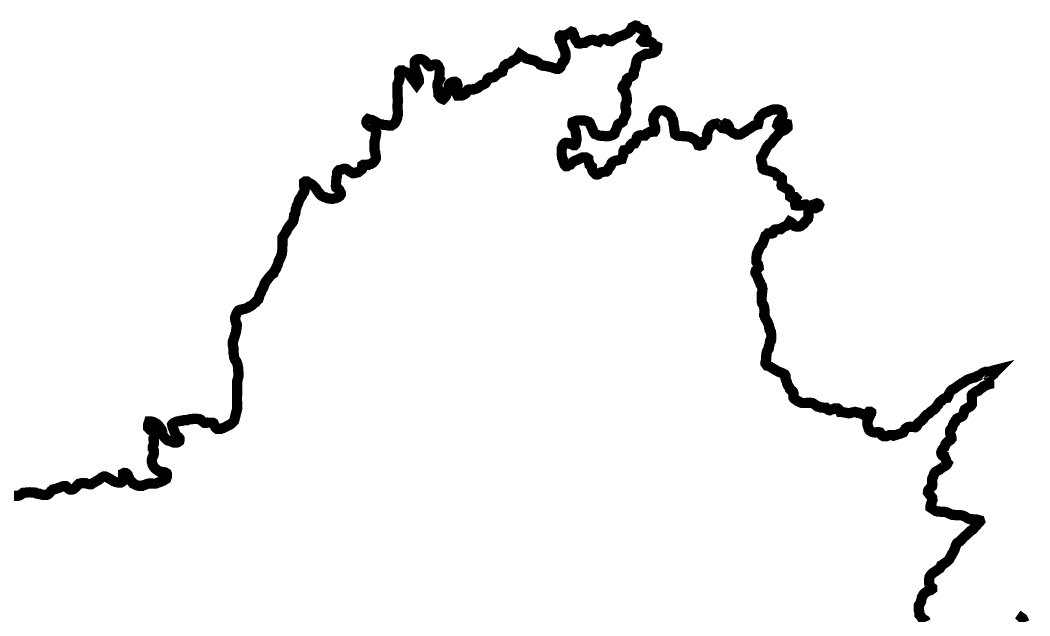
# Model space of a CAD drawing. Header units: inches. Extents: x 85036 to 260440, y 1649183 to 1742360.
# Drawn here: x 88205 to 93125, y 1739453 to 1742360 of the extents above; entities that cross this region are included whole.
import ezdxf

# ---------------------------------------------------------------- set-up
doc = ezdxf.new("R2010")
doc.units = ezdxf.units.IN
doc.header["$MEASUREMENT"] = 0
doc.layers.add('Reservoir', color=140, linetype='Continuous')

msp = doc.modelspace()

# ---------------------------------------------------------------- linework, layer by layer
at = {"layer": 'Reservoir', "color": 4, "const_width": 50}
for points in [[(88174.4, 1740039.1), (88180.3, 1740039), (88186.3, 1740039), (88193.7, 1740038.9), (88199.7, 1740040.3), (88205.6, 1740043.2), (88210.1, 1740046.1), (88214.6, 1740049), (88219.1, 1740053.4), (88249.8, 1740056.2), (88279.6, 1740054.4), (88285.5, 1740049.9), (88292.9, 1740048.3), (88300.4, 1740048.2), (88307.8, 1740045.2), (88313.8, 1740043.6), (88321.2, 1740043.6), (88327.2, 1740043.5), (88333.2, 1740043.4), (88340.7, 1740046.3), (88346.7, 1740050.7), (88349.7, 1740055.1), (88354.3, 1740061), (88360.3, 1740065.4), (88364.9, 1740069.8), (88370.9, 1740071.2), (88378.3, 1740072.6), (88385.8, 1740075.4), (88393.3, 1740078.3), (88399.3, 1740079.7), (88405.3, 1740082.6), (88412.8, 1740085.5), (88418.8, 1740086.9), (88426.2, 1740086.8), (88432.1, 1740082.3), (88436.5, 1740077.8), (88442.4, 1740071.8), (88448.4, 1740068.8), (88454.3, 1740068.8), (88460.3, 1740070.2), (88466.3, 1740073.1), (88472.3, 1740077.4), (88478.3, 1740083.3), (88482.9, 1740089.2), (88485.9, 1740092.1), (88491.9, 1740098), (88497.9, 1740099.4), (88503.9, 1740100.8), (88509.8, 1740100.7), (88518.8, 1740100.6), (88524.7, 1740100.6), (88532.2, 1740097.5), (88539.6, 1740096), (88545.6, 1740095.9), (88551.5, 1740095.8), (88556, 1740098.7), (88563.5, 1740103.1), (88571, 1740107.5), (88577, 1740111.8), (88584.5, 1740114.7), (88590.5, 1740119.1), (88596.6, 1740123.5), (88601.1, 1740127.9), (88607.1, 1740130.8), (88613.1, 1740133.7), (88619.1, 1740133.6), (88625, 1740130.6), (88629.5, 1740129.1), (88636.9, 1740124.5), (88642.8, 1740121.5), (88648.8, 1740117), (88654.7, 1740114), (88662.1, 1740109.5), (88669.6, 1740106.4), (88677, 1740104.9), (88684.5, 1740103.3), (88693.5, 1740103.2), (88699.5, 1740106.1), (88705.5, 1740110.5), (88710, 1740116.4), (88710.1, 1740120.8), (88710.1, 1740128.2), (88707.2, 1740134.2), (88705.8, 1740140.1), (88705.8, 1740147.5), (88711.8, 1740150.5), (88717.8, 1740150.4), (88723.7, 1740147.3), (88728.2, 1740142.9), (88729.6, 1740136.9), (88732.6, 1740132.4), (88735.5, 1740126.5), (88738.4, 1740119), (88741.3, 1740114.5), (88745.8, 1740110), (88750.2, 1740105.5), (88754.6, 1740099.6), (88760.5, 1740096.5), (88766.4, 1740093.5), (88772.4, 1740090.5), (88778.3, 1740088.9), (88782.8, 1740087.4), (88791.7, 1740087.3), (88799.1, 1740087.2), (88803.6, 1740090.1), (88811.1, 1740091.5), (88817, 1740094.4), (88824.5, 1740097.3), (88831.9, 1740098.7), (88839.4, 1740098.6), (88848.3, 1740098.5), (88855.7, 1740098.4), (88863.2, 1740098.3), (88869.2, 1740099.7), (88878.2, 1740104.1), (88888.7, 1740106.9), (88893.2, 1740109.8), (88902.2, 1740112.7), (88908.2, 1740117.1), (88915.7, 1740121.4), (88917.3, 1740127.3), (88920.3, 1740133.2), (88920.4, 1740139.2), (88920.4, 1740145.1), (88919, 1740148.1), (88911.6, 1740152.6), (88907.1, 1740154.1), (88899.6, 1740154.2), (88893.7, 1740155.8), (88886.2, 1740155.8), (88880.3, 1740160.3), (88874.3, 1740163.4), (88868.4, 1740167.9), (88861, 1740173.9), (88856.6, 1740179.9), (88852.2, 1740185.8), (88849.3, 1740193.3), (88849.4, 1740196.3), (88846.5, 1740205.2), (88846.6, 1740211.1), (88846.7, 1740215.6), (88848.3, 1740224.5), (88849.8, 1740227.4), (88854.5, 1740236.3), (88856.1, 1740243.7), (88856.1, 1740246.7), (88856.2, 1740255.6), (88856.2, 1740260), (88853.3, 1740268.9), (88851.8, 1740270.4), (88851.9, 1740280.7), (88854.9, 1740288.1), (88856.5, 1740294), (88856.5, 1740301.4), (88855.1, 1740310.3), (88855.1, 1740316.2), (88856.7, 1740317.7), (88858.2, 1740325), (88862.9, 1740339.8), (88861.4, 1740345.8), (88854, 1740350.3), (88849.6, 1740353.3), (88842.2, 1740357.8), (88837.8, 1740362.3), (88833.3, 1740366.8), (88828.9, 1740371.3), (88829, 1740377.2), (88829, 1740380.2), (88829.1, 1740387.6), (88833.7, 1740402.3), (88841.2, 1740402.2), (88853.1, 1740399.2), (88859, 1740396.2), (88865, 1740393.1), (88872.4, 1740388.6), (88878.3, 1740382.6), (88882.7, 1740376.6), (88887.1, 1740370.7), (88891.5, 1740364.7), (88894.4, 1740360.2), (88895.8, 1740355.7), (88897.3, 1740348.3), (88897.2, 1740342.4), (88898.6, 1740336.5), (88903, 1740330.5), (88907.4, 1740324.5), (88913.3, 1740318.5), (88917.7, 1740314), (88923.7, 1740309.5), (88929.6, 1740308), (88935.6, 1740306.4), (88941.5, 1740303.4), (88947.4, 1740301.8), (88953.4, 1740298.8), (88960.8, 1740298.7), (88968.3, 1740298.6), (88974.3, 1740301.5), (88980.3, 1740305.9), (88981.8, 1740311.8), (88981.9, 1740317.7), (88977.5, 1740323.7), (88970.1, 1740329.7), (88965.7, 1740334.2), (88962.8, 1740338.7), (88959.8, 1740344.7), (88956.9, 1740350.6), (88955.5, 1740355.1), (88952.6, 1740362.5), (88949.7, 1740368.5), (88948.2, 1740374.4), (88946.8, 1740378.9), (88945.4, 1740386.3), (88948.4, 1740390.7), (88954.4, 1740395.1), (88960.4, 1740398), (88966.4, 1740400.9), (88973.9, 1740402.3), (88984.3, 1740403.6), (88987.3, 1740405.1), (88994.8, 1740405), (89002.2, 1740407.9), (89009.7, 1740407.8), (89018.7, 1740407.7), (89024.6, 1740410.6), (89029.1, 1740412), (89035.1, 1740413.4), (89042.5, 1740413.3), (89048.5, 1740414.7), (89052.9, 1740414.7), (89063.3, 1740414.5), (89067.8, 1740414.5), (89078.2, 1740412.9), (89082.6, 1740411.3), (89088.5, 1740405.3), (89097.4, 1740399.3), (89103.3, 1740394.8), (89110.7, 1740394.7), (89118.1, 1740396.1), (89127, 1740395.9), (89134.5, 1740395.8), (89141.9, 1740395.7), (89147.8, 1740392.7), (89150.7, 1740386.8), (89153.7, 1740380.8), (89155.2, 1740374.9), (89159.6, 1740369), (89164.1, 1740366), (89170, 1740365.9), (89176, 1740365.8), (89183.5, 1740365.8), (89189.5, 1740368.7), (89195.5, 1740370.1), (89201.5, 1740373), (89231.9, 1740389.1), (89246.9, 1740403.7), (89248.5, 1740408.2), (89250, 1740414.1), (89251.6, 1740421.5), (89253.1, 1740425.9), (89254.7, 1740433.3), (89256.3, 1740440.7), (89257.8, 1740446.6), (89259.4, 1740451), (89261, 1740458.4), (89262.5, 1740464.3), (89262.6, 1740468.7), (89262.7, 1740477.6), (89262.8, 1740486.5), (89262.8, 1740493.9), (89261.4, 1740499.9), (89261.5, 1740508.7), (89261.6, 1740516.1), (89261.6, 1740520.6), (89261.7, 1740528), (89261.8, 1740535.4), (89261.9, 1740539.8), (89262, 1740548.7), (89262, 1740553.1), (89262.1, 1740563.5), (89262.2, 1740570.9), (89262.3, 1740575.3), (89262.3, 1740582.7), (89262.4, 1740591.6), (89262.5, 1740599), (89265.6, 1740609.4), (89267.2, 1740615.3), (89268.7, 1740622.6), (89268.8, 1740628.6), (89268.9, 1740634.5), (89268.9, 1740640.4), (89267.5, 1740647.8), (89267.6, 1740653.7), (89267.7, 1740661.1), (89266.3, 1740668.6), (89264.9, 1740674.5), (89263.4, 1740681.9), (89260.6, 1740689.3), (89257.6, 1740695.3), (89253.2, 1740701.2), (89250.3, 1740707.2), (89247.4, 1740714.6), (89247.4, 1740716.1), (89246.1, 1740727.9), (89244.7, 1740733.8), (89244.8, 1740741.2), (89244.8, 1740747.1), (89244.9, 1740753), (89244.9, 1740757.5), (89243.5, 1740764.9), (89242.1, 1740767.9), (89240.7, 1740778.2), (89240.8, 1740785.6), (89240.8, 1740790.1), (89242.4, 1740794.5), (89247, 1740807.8), (89251.6, 1740822.5), (89256.2, 1740837.2), (89261.1, 1740870.9), (89259.7, 1740876.8), (89256.8, 1740882.8), (89255.3, 1740888.7), (89253.9, 1740894.6), (89252.5, 1740902.1), (89252.6, 1740910.9), (89255.7, 1740919.8), (89258.7, 1740927.1), (89261.8, 1740933), (89264.8, 1740937.4), (89269.3, 1740943.3), (89275.3, 1740946.2), (89285.8, 1740947.5), (89291.7, 1740950.4), (89296.2, 1740950.4), (89305.2, 1740953.2), (89312.6, 1740956.1), (89315.6, 1740957.5), (89320.1, 1740961.9), (89326.1, 1740963.3), (89335.1, 1740969.2), (89339.6, 1740973.5), (89344.1, 1740977.9), (89351.6, 1740982.3), (89356.2, 1740989.6), (89360.7, 1740992.5), (89365.2, 1740996.9), (89368.2, 1741005.7), (89369.8, 1741011.6), (89371.3, 1741017.5), (89374.4, 1741024.9), (89378.9, 1741032.2), (89380.5, 1741038.1), (89383.5, 1741044), (89388.1, 1741051.3), (89391.1, 1741058.7), (89394.2, 1741067.5), (89395.7, 1741073.4), (89398.8, 1741077.8), (89401.8, 1741083.7), (89406.3, 1741089.5), (89410.8, 1741095.4), (89415.4, 1741101.2), (89419.9, 1741107.1), (89422.9, 1741110), (89430.4, 1741118.8), (89439.4, 1741124.6), (89440.9, 1741130.4), (89443.9, 1741134.8), (89448.5, 1741143.6), (89453, 1741149.5), (89454.5, 1741155.3), (89457.6, 1741161.2), (89460.7, 1741168.6), (89462.2, 1741174.6), (89463.8, 1741182), (89466.9, 1741187.9), (89470, 1741193.8), (89473, 1741201.2), (89476.1, 1741208.6), (89479.2, 1741217.4), (89480.8, 1741223.3), (89480.8, 1741230.7), (89482.4, 1741236.6), (89482.5, 1741244), (89482.6, 1741250), (89482.6, 1741254.4), (89482.7, 1741263.3), (89482.8, 1741272.1), (89482.9, 1741279.5), (89483, 1741285.4), (89483.1, 1741294.3), (89483.1, 1741298.7), (89503.3, 1741330.2), (89504.9, 1741336.1), (89509.4, 1741343.5), (89514, 1741349.3), (89517, 1741355.2), (89521.5, 1741359.6), (89526, 1741366.9), (89530.6, 1741371.3), (89535.1, 1741378.7), (89536.7, 1741384.6), (89538.2, 1741390.5), (89538.3, 1741396.4), (89539.8, 1741400.8), (89539.9, 1741408.2), (89545.9, 1741417), (89546, 1741421.4), (89547.6, 1741430.3), (89547.6, 1741436.2), (89550.7, 1741443.6), (89552.3, 1741452.4), (89555.3, 1741458.3), (89559.9, 1741467.1), (89561.5, 1741473), (89563, 1741480.4), (89566, 1741484.8), (89569.1, 1741490.7), (89573.6, 1741496.6), (89578.2, 1741503.9), (89581.2, 1741511.3), (89584.3, 1741515.7), (89588.8, 1741521.6), (89590.3, 1741527.5), (89590.4, 1741533.4), (89590.5, 1741540.8), (89589.1, 1741548.2), (89589.1, 1741554.1), (89589.2, 1741561.5), (89589.3, 1741568.9), (89595.3, 1741573.3), (89601.3, 1741573.2), (89605.7, 1741570.2), (89610.1, 1741567.2), (89619, 1741562.6), (89623.4, 1741559.6), (89630.8, 1741555.1), (89635.2, 1741550.6), (89641.1, 1741544.6), (89645.5, 1741540.1), (89648.4, 1741534.2), (89655.7, 1741523.7), (89660.2, 1741519.2), (89663.1, 1741513.3), (89667.5, 1741510.3), (89671.9, 1741504.3), (89679.3, 1741499.8), (89686.7, 1741496.7), (89692.6, 1741495.2), (89698.5, 1741492.2), (89704.5, 1741490.6), (89710.4, 1741489.1), (89716.3, 1741489), (89723.8, 1741487.5), (89726.8, 1741487.4), (89735.7, 1741490.3), (89744.7, 1741491.7), (89752.2, 1741494.6), (89756.7, 1741498.9), (89762.7, 1741501.8), (89767.2, 1741509.2), (89767.3, 1741516.6), (89765.8, 1741519.5), (89762.9, 1741525.5), (89760, 1741531.4), (89755.5, 1741534.4), (89752.6, 1741538.9), (89745.2, 1741543.4), (89743.8, 1741549.3), (89743.8, 1741553.8), (89743.9, 1741561.2), (89744, 1741570), (89745.6, 1741575.9), (89745.7, 1741583.3), (89745.7, 1741590.7), (89748.8, 1741598.1), (89748.9, 1741604), (89748.9, 1741609.9), (89749, 1741615.8), (89753.5, 1741623.1), (89758.1, 1741627.5), (89765.5, 1741628.9), (89774.4, 1741631.7), (89781.9, 1741634.6), (89789.4, 1741634.6), (89795.3, 1741633), (89801.2, 1741628.5), (89807.1, 1741624), (89814.5, 1741619.5), (89818.9, 1741616.5), (89824.8, 1741613.5), (89833.8, 1741613.4), (89841.2, 1741616.2), (89847.2, 1741616.2), (89851.7, 1741617.6), (89870.4, 1741631.9), (89871.9, 1741636.3), (89872, 1741645.2), (89872.1, 1741651.1), (89876.6, 1741654), (89884, 1741653.9), (89890, 1741653.8), (89895.9, 1741653.8), (89901.9, 1741653.7), (89906.4, 1741656.6), (89913.8, 1741658), (89921.3, 1741662.4), (89927.3, 1741668.2), (89930.3, 1741671.1), (89934.9, 1741678.5), (89937.9, 1741684.3), (89938, 1741690.3), (89938, 1741694.7), (89936.6, 1741702.1), (89935.2, 1741709.5), (89935.2, 1741714), (89932.4, 1741721.4), (89931, 1741728.8), (89931.1, 1741740.6), (89931.2, 1741748), (89931.3, 1741755.4), (89931.3, 1741762.8), (89931.4, 1741767.2), (89932.9, 1741773.1), (89934.5, 1741779), (89936.1, 1741786.4), (89937.6, 1741793.8), (89937.7, 1741801.2), (89939.3, 1741807.1), (89939.4, 1741814.4), (89937.9, 1741817.4), (89933.6, 1741826.3), (89930.6, 1741832.3), (89924.8, 1741836.7), (89918.8, 1741838.3), (89912.9, 1741839.8), (89907, 1741842.8), (89902.6, 1741847.3), (89895.2, 1741853.3), (89892.3, 1741859.2), (89892.4, 1741865.1), (89895.5, 1741872.5), (89900, 1741876.9), (89904.4, 1741875.3), (89911.8, 1741873.8), (89919.2, 1741872.2), (89928.1, 1741867.7), (89936.9, 1741863.2), (89944.3, 1741858.7), (89954.7, 1741852.7), (89960.6, 1741851.2), (89968, 1741851.1), (89976.9, 1741848), (89985.9, 1741847.9), (89994.8, 1741846.4), (90006.6, 1741844.8), (90012.6, 1741844.7), (90020.1, 1741849.1), (90026.1, 1741853.4), (90030.6, 1741857.8), (90035.1, 1741865.1), (90038.2, 1741871), (90039.7, 1741876.9), (90042.8, 1741884.3), (90042.9, 1741891.6), (90045.9, 1741899), (90046, 1741904.9), (90046.1, 1741912.3), (90044.7, 1741918.2), (90044.7, 1741925.7), (90043.3, 1741931.6), (90043.4, 1741937.5), (90043.5, 1741943.5), (90045.1, 1741956.8), (90045.2, 1741962.7), (90045.3, 1741970.1), (90045.4, 1741979), (90043.9, 1741983.4), (90044, 1741989.3), (90044, 1741995.2), (90044.1, 1742001.1), (90044.2, 1742011.4), (90044.3, 1742018.8), (90044.4, 1742026.2), (90043, 1742033.6), (90043, 1742039.5), (90043.1, 1742045.4), (90046.1, 1742051.2), (90049.2, 1742058.6), (90050.7, 1742064.5), (90053.8, 1742073.3), (90053.9, 1742077.8), (90052.5, 1742085.2), (90052.5, 1742092.6), (90051.1, 1742098.5), (90051.2, 1742104.4), (90052.7, 1742110.3), (90058.7, 1742114.7), (90064.7, 1742114.6), (90069.1, 1742110.1), (90078, 1742108.5), (90083.9, 1742105.5), (90088.4, 1742104), (90094.3, 1742100.9), (90100.2, 1742097.9), (90103.1, 1742092), (90107.5, 1742086.2), (90111.9, 1742078.8), (90116.4, 1742072.9), (90120.8, 1742067), (90125.2, 1742062.6), (90129.7, 1742056.7), (90132.6, 1742050.8), (90137, 1742044.9), (90147.6, 1742059.5), (90147.6, 1742065.4), (90147.7, 1742071.3), (90146.3, 1742077.2), (90144.8, 1742083.1), (90141.9, 1742089), (90140.4, 1742094.8), (90137.5, 1742100.7), (90136, 1742106.6), (90133.1, 1742112.4), (90131.7, 1742119.8), (90128.7, 1742125.6), (90127.3, 1742131.5), (90127.4, 1742140.4), (90127.5, 1742143.4), (90127.6, 1742155.2), (90129.1, 1742159.6), (90135.1, 1742165.4), (90139.6, 1742168.3), (90147.1, 1742169.7), (90154.5, 1742169.6), (90159, 1742169.5), (90163.4, 1742168), (90172.3, 1742163.5), (90179.7, 1742157.7), (90185.6, 1742150.3), (90190, 1742144.3), (90194.4, 1742139.8), (90200.3, 1742135.3), (90204.8, 1742135.3), (90212.2, 1742139.6), (90219.7, 1742142.4), (90225.7, 1742143.8), (90231.6, 1742143.8), (90236.1, 1742142.3), (90241.9, 1742136.3), (90243.4, 1742131.9), (90247.8, 1742123), (90249.2, 1742120), (90249.2, 1742111.2), (90249.1, 1742105.3), (90249, 1742096.5), (90247.5, 1742090.6), (90247.4, 1742083.2), (90247.4, 1742077.3), (90250.3, 1742072.9), (90247.3, 1742067), (90242.8, 1742059.7), (90239.7, 1742053.8), (90238.2, 1742045), (90238.1, 1742036.2), (90239.6, 1742030.3), (90242.5, 1742022.9), (90242.5, 1742018.5), (90242.4, 1742011.1), (90243.9, 1742003.7), (90243.8, 1741994.9), (90248.2, 1741989), (90251.2, 1741984.5), (90254.2, 1741980.1), (90261.6, 1741975.5), (90266, 1741974), (90272, 1741979.9), (90276.5, 1741985.7), (90279.6, 1741990.1), (90279.6, 1741994.5), (90284.1, 1742001.8), (90285.6, 1742007.7), (90288.6, 1742015), (90290.2, 1742020.9), (90291.7, 1742026.8), (90293.2, 1742034.1), (90293.3, 1742041.5), (90296.3, 1742047.3), (90300.8, 1742051.7), (90305.3, 1742054.6), (90311.3, 1742057.5), (90317.3, 1742059), (90324.8, 1742058.9), (90332.2, 1742054.4), (90335.1, 1742047), (90336.6, 1742039.6), (90336.5, 1742032.3), (90336.5, 1742024.9), (90336.4, 1742017.5), (90334.9, 1742011.6), (90333.3, 1742004.2), (90333.3, 1741998.3), (90336.2, 1741992.4), (90343.7, 1741992.3), (90348.2, 1741992.3), (90357.1, 1741992.2), (90361.6, 1741993.6), (90370.5, 1741997.9), (90376.5, 1742002.3), (90379.5, 1742006.7), (90382.5, 1742014), (90387, 1742019.8), (90391.5, 1742021.3), (90395.9, 1742021.2), (90403.4, 1742021.1), (90412.3, 1742021), (90416.8, 1742023.9), (90422.7, 1742023.8), (90430.2, 1742026.7), (90436.2, 1742029.6), (90440.6, 1742033.9), (90446.6, 1742038.3), (90452.6, 1742042.6), (90458.5, 1742044), (90464.5, 1742046.9), (90472, 1742051.2), (90475, 1742055.6), (90478, 1742061.5), (90481, 1742068.8), (90484, 1742074.7), (90490, 1742079), (90496, 1742080.4), (90501.9, 1742080.4), (90507.9, 1742080.3), (90513.9, 1742081.7), (90516.9, 1742084.7), (90524.4, 1742090.5), (90527.4, 1742094.9), (90533.4, 1742099.2), (90539.4, 1742102.1), (90548.3, 1742105), (90554.3, 1742107.9), (90555.8, 1742113.8), (90558.9, 1742121.1), (90560.4, 1742127), (90563.4, 1742132.9), (90566.4, 1742138.7), (90570.9, 1742141.6), (90576.9, 1742146), (90582.9, 1742147.4), (90588.9, 1742148.8), (90593.4, 1742151.7), (90600.8, 1742157.6), (90605.3, 1742161.9), (90611.3, 1742164.8), (90615.8, 1742166.3), (90623.3, 1742170.6), (90627.8, 1742176.4), (90632.3, 1742182.3), (90635.3, 1742186.7), (90639.8, 1742194), (90644.3, 1742191), (90651.7, 1742185.1), (90657.7, 1742182.1), (90662.1, 1742177.6), (90668, 1742174.6), (90674, 1742171.6), (90675.5, 1742171.6), (90714.7, 1742161.4), (90725.1, 1742155.4), (90731, 1742150.9), (90739.8, 1742142), (90747.2, 1742138.9), (90753.1, 1742138.9), (90759, 1742135.8), (90768, 1742135.7), (90773.9, 1742134.2), (90784.3, 1742132.6), (90794.7, 1742129.5), (90799.2, 1742128), (90803.7, 1742126.4), (90814.1, 1742123.3), (90820, 1742121.8), (90827.5, 1742121.7), (90832, 1742124.6), (90838, 1742130.4), (90839.5, 1742136.3), (90842.6, 1742142.2), (90847.1, 1742149.6), (90848.7, 1742155.5), (90854.7, 1742159.8), (90857.7, 1742164.2), (90859.2, 1742170.1), (90862.3, 1742177.5), (90862.3, 1742186.4), (90862.4, 1742193.8), (90862.5, 1742199.8), (90861.1, 1742205.7), (90858.2, 1742213.1), (90855.3, 1742219), (90852.4, 1742225), (90851, 1742230.9), (90848.1, 1742238.3), (90846.7, 1742245.7), (90845.3, 1742251.6), (90840.8, 1742256.1), (90835, 1742262.1), (90833.5, 1742268), (90833.6, 1742276.9), (90835.2, 1742282.8), (90839.7, 1742285.7), (90845.6, 1742285.6), (90854.6, 1742285.5), (90863.5, 1742285.4), (90868, 1742288.3), (90877, 1742292.6), (90885.9, 1742298.5), (90891.9, 1742302.8), (90896.4, 1742301.3), (90899.3, 1742295.4), (90903.7, 1742288), (90903.6, 1742280.6), (90909.4, 1742270.2), (90910.8, 1742264.3), (90915.2, 1742258.4), (90921.1, 1742252.4), (90924, 1742246.5), (90930, 1742244.9), (90932.9, 1742244.9), (90941.9, 1742247.8), (90947.9, 1742249.2), (90953.8, 1742249.1), (90958.3, 1742249.1), (90964.3, 1742253.4), (90971.8, 1742257.7), (90979.3, 1742260.6), (90983.7, 1742262), (90991.2, 1742263.4), (90997.1, 1742263.3), (91004.6, 1742261.7), (91011.9, 1742257.2), (91019.4, 1742255.6), (91025.3, 1742254.1), (91029.8, 1742259.9), (91037.3, 1742264.2), (91041.8, 1742267.1), (91049.2, 1742268.5), (91055.2, 1742268.4), (91059.6, 1742266.9), (91067, 1742262.3), (91072.9, 1742257.8), (91078.8, 1742257.7), (91087.7, 1742257.6), (91093.7, 1742261.9), (91098.2, 1742266.3), (91105.7, 1742270.7), (91110.2, 1742272.1), (91116.2, 1742276.5), (91125.1, 1742279.4), (91128.1, 1742280.8), (91137.1, 1742283.7), (91141.6, 1742285.1), (91152, 1742289.4), (91156.5, 1742292.3), (91163.9, 1742295.2), (91172.9, 1742300.9), (91178.9, 1742306.8), (91179, 1742311.2), (91183.5, 1742318.5), (91186.5, 1742324.4), (91192.5, 1742327.3), (91198.4, 1742330.1), (91204.4, 1742333), (91210.3, 1742331.4), (91214.7, 1742325.5), (91222.1, 1742321), (91228, 1742317.9), (91235.4, 1742313.4), (91241.3, 1742311.9), (91248.7, 1742311.8), (91251.6, 1742307.3), (91256, 1742299.9), (91257.4, 1742295.4), (91257.4, 1742288.1), (91252.9, 1742282.2), (91248.4, 1742276.4), (91245.4, 1742270.6), (91239.4, 1742266.2), (91234.9, 1742258.9), (91239.3, 1742254.4), (91245.2, 1742254.3), (91254.1, 1742254.2), (91260, 1742254.1), (91271.8, 1742252.5), (91279.2, 1742252.4), (91285.1, 1742249.3), (91288, 1742243.4), (91292.3, 1742237.4), (91296.7, 1742234.4), (91304.1, 1742232.8), (91310, 1742229.8), (91309.9, 1742222.4), (91305.4, 1742218), (91303.8, 1742209.2), (91299.3, 1742204.8), (91293.3, 1742201.9), (91284.4, 1742199.1), (91278.4, 1742197.7), (91271, 1742196.3), (91265.1, 1742194.9), (91260.6, 1742194.9), (91253.2, 1742195), (91247.3, 1742192.2), (91242.8, 1742189.3), (91235.3, 1742184.9), (91227.9, 1742182.1), (91223.4, 1742179.2), (91217.4, 1742174.8), (91212.9, 1742169), (91209.9, 1742163.1), (91208.3, 1742157.2), (91206.8, 1742149.8), (91205.2, 1742143.9), (91205.2, 1742138), (91203.6, 1742130.7), (91202, 1742124.8), (91199, 1742117.4), (91196, 1742111.6), (91195.9, 1742104.2), (91195.8, 1742096.8), (91194.2, 1742092.4), (91188.3, 1742088), (91182.3, 1742083.7), (91176.3, 1742080.8), (91165.9, 1742076.5), (91161.4, 1742072.1), (91159.8, 1742066.2), (91159.7, 1742060.3), (91161.1, 1742052.9), (91158.1, 1742047), (91150.6, 1742042.7), (91144.7, 1742041.3), (91141.6, 1742036.9), (91140.1, 1742029.5), (91143, 1742023.6), (91147.4, 1742019.1), (91151.8, 1742014.6), (91154.7, 1742008.7), (91156.1, 1742002.7), (91157.5, 1741996.8), (91160.4, 1741989.4), (91160.4, 1741982), (91161.8, 1741974.6), (91161.7, 1741967.2), (91161.7, 1741964.3), (91158.6, 1741956.9), (91155.6, 1741949.6), (91154.1, 1741943.7), (91154, 1741936.3), (91155.4, 1741930.4), (91156.8, 1741924.4), (91158.2, 1741915.6), (91158.2, 1741909.6), (91158.1, 1741903.7), (91155.1, 1741896.4), (91152, 1741889), (91149, 1741884.6), (91145.9, 1741877.3), (91142.9, 1741871.4), (91141.3, 1741864), (91135.3, 1741859.7), (91129.4, 1741856.8), (91124.9, 1741855.3), (91118.9, 1741851), (91115.8, 1741843.6), (91114.3, 1741837.7), (91111.2, 1741830.4), (91109.7, 1741825.9), (91106.6, 1741820.1), (91103.6, 1741814.2), (91102, 1741806.8), (91097.5, 1741802.4), (91091.6, 1741799.5), (91084.1, 1741796.6), (91078.2, 1741795.2), (91072.2, 1741793.8), (91066.3, 1741793.8), (91063.3, 1741793.8), (91052.9, 1741793.9), (91039.6, 1741795.5), (91033.6, 1741795.5), (91023.2, 1741797.2), (91017.3, 1741800.2), (91011.3, 1741803.2), (91005.4, 1741804.8), (91001, 1741810.8), (90998.1, 1741816.7), (90995.2, 1741824.2), (90992.3, 1741831.6), (90989.4, 1741837.5), (90986.5, 1741844.9), (90982.1, 1741852.4), (90980.7, 1741858.3), (90976.3, 1741862.8), (90970.4, 1741864.3), (90964.5, 1741867.4), (90957, 1741868.9), (90951.1, 1741870.5), (90945.1, 1741870.5), (90937.7, 1741870.6), (90934.7, 1741870.7), (90927.3, 1741870.7), (90918.4, 1741869.4), (90912.4, 1741867.9), (90904.9, 1741865.1), (90897.4, 1741862.2), (90895.9, 1741856.3), (90895.8, 1741847.4), (90898.7, 1741841.5), (90901.6, 1741837), (90907.5, 1741829.6), (90908.9, 1741825.1), (90910.4, 1741820.7), (90913.3, 1741813.2), (90913.2, 1741804.4), (90914.6, 1741795.5), (90915.9, 1741786.6), (90915.9, 1741780.7), (90915.8, 1741773.3), (90914.2, 1741765.9), (90912.7, 1741758.5), (90911.1, 1741752.6), (90908.1, 1741749.7), (90900.7, 1741749.8), (90893.3, 1741754.3), (90885.9, 1741755.9), (90877, 1741760.4), (90871, 1741760.5), (90862.1, 1741760.6), (90856.1, 1741757.7), (90850.1, 1741750.3), (90848.5, 1741745.9), (90847, 1741740), (90843.9, 1741734.1), (90843.8, 1741726.7), (90843.8, 1741722.2), (90843.7, 1741714.8), (90843.6, 1741704.4), (90845, 1741697), (90846.3, 1741686.6), (90849.2, 1741682.1), (90850.6, 1741674.6), (90854.9, 1741662.7), (90856.4, 1741658.2), (90859.3, 1741652.2), (90863.7, 1741647.7), (90871.2, 1741647.6), (90878.7, 1741652), (90884.7, 1741656.4), (90887.7, 1741656.4), (90893.7, 1741663.8), (90901.2, 1741669.6), (90908.7, 1741674), (90913.2, 1741675.5), (90922.2, 1741678.4), (90926.7, 1741681.3), (90932.6, 1741684.2), (90938.6, 1741687.1), (90946.1, 1741690), (90953.6, 1741689.9), (90962.5, 1741689.7), (90968.4, 1741686.7), (90972.8, 1741683.6), (90972.8, 1741677.7), (90977.1, 1741665.8), (90978.5, 1741659.8), (90981.5, 1741655.4), (90981.4, 1741652.4), (90990.3, 1741644.9), (90990.2, 1741637.5), (90991.6, 1741631.6), (90994.5, 1741624.1), (90998.9, 1741618.2), (91003.3, 1741613.7), (91009.2, 1741607.7), (91015.2, 1741606.2), (91022.6, 1741607.6), (91028.6, 1741613.4), (91034.6, 1741616.4), (91046.6, 1741619.2), (91052.5, 1741620.6), (91061.5, 1741620.6), (91067.5, 1741624.9), (91069, 1741629.4), (91073.5, 1741638.3), (91079.5, 1741644.2), (91084.1, 1741651.6), (91085.6, 1741656), (91087.1, 1741662), (91093.1, 1741667.8), (91097.6, 1741670.7), (91105.1, 1741673.6), (91112.6, 1741674.9), (91117.1, 1741676.4), (91123, 1741677.8), (91129, 1741680.6), (91136.5, 1741682), (91138, 1741687.9), (91141.1, 1741695.3), (91142.6, 1741701.2), (91144.2, 1741707.1), (91144.2, 1741713.1), (91144.3, 1741719), (91147.3, 1741724.9), (91154.8, 1741726.3), (91162.3, 1741729.1), (91169.7, 1741732), (91174.3, 1741737.9), (91177.3, 1741745.3), (91180.3, 1741751.2), (91186.3, 1741757), (91190.8, 1741757), (91199.7, 1741758.3), (91204.2, 1741765.7), (91207.3, 1741774.6), (91208.9, 1741782), (91210.4, 1741787.9), (91214.9, 1741793.7), (91220.9, 1741796.6), (91228.3, 1741798), (91240.2, 1741796.4), (91249.2, 1741796.3), (91253.7, 1741800.7), (91258.2, 1741806.5), (91264.2, 1741809.4), (91268.7, 1741812.3), (91276.2, 1741815.2), (91283.6, 1741815.1), (91288.1, 1741816.5), (91295.6, 1741816.4), (91298.6, 1741820.8), (91300.1, 1741828.2), (91300.2, 1741835.6), (91297.3, 1741841.6), (91295.8, 1741847.5), (91294.4, 1741853.4), (91292.9, 1741857.9), (91291.5, 1741866.8), (91290.1, 1741874.2), (91291.6, 1741881.6), (91293.2, 1741889), (91297.7, 1741894.8), (91302.2, 1741900.7), (91305.2, 1741906.6), (91309.7, 1741910.9), (91315.7, 1741915.3), (91320.2, 1741918.2), (91327.6, 1741919.6), (91336.6, 1741919.5), (91344, 1741917.9), (91350, 1741914.9), (91357.4, 1741911.8), (91358.9, 1741908.9), (91367.9, 1741904.3), (91375.3, 1741896.8), (91376.8, 1741893.8), (91379.7, 1741884.9), (91385.5, 1741874.5), (91388.4, 1741862.6), (91388.3, 1741859.7), (91388.3, 1741853.8), (91391.1, 1741841.9), (91392.5, 1741831.6), (91393.9, 1741825.6), (91393.8, 1741818.2), (91395.2, 1741809.4), (91396.6, 1741803.4), (91402.5, 1741800.4), (91408.4, 1741795.9), (91414.3, 1741795.9), (91420.3, 1741794.3), (91429.2, 1741794.2), (91435.1, 1741794.2), (91444, 1741792.6), (91448.5, 1741792.6), (91457.4, 1741792.5), (91463.3, 1741790.9), (91470.7, 1741789.3), (91478.1, 1741784.8), (91483.9, 1741781.8), (91489.7, 1741778.9), (91497, 1741772.9), (91501.4, 1741768.5), (91504.2, 1741761.1), (91507.1, 1741756.6), (91510, 1741749.2), (91515.8, 1741747.7), (91523.2, 1741749.2), (91529.1, 1741750.6), (91530.6, 1741755), (91530.7, 1741762.4), (91533.7, 1741766.8), (91539.6, 1741768.2), (91547, 1741772.6), (91550, 1741777), (91551.6, 1741781.4), (91553.1, 1741788.8), (91553.2, 1741794.7), (91551.8, 1741803.5), (91554.9, 1741812.3), (91556.5, 1741816.7), (91559.6, 1741824.1), (91561.2, 1741830), (91565.7, 1741835.8), (91570.2, 1741843.1), (91574.7, 1741846.1), (91580.7, 1741848.9), (91585.1, 1741851.8), (91592.6, 1741853.2), (91600, 1741854.6), (91607.4, 1741850.1), (91613.3, 1741845.6), (91617.6, 1741841.2), (91624.9, 1741833.7), (91633.8, 1741832.2), (91635.4, 1741839.5), (91640, 1741851.2), (91643, 1741854.2), (91648.9, 1741852.6), (91654.7, 1741846.7), (91657.6, 1741840.8), (91660.4, 1741834.8), (91661.8, 1741827.5), (91663.2, 1741821.5), (91681.5, 1741808.3), (91687.4, 1741806.7), (91694.8, 1741802.2), (91700.7, 1741802.1), (91708.1, 1741802), (91714, 1741801.9), (91721.5, 1741806.3), (91728.9, 1741810.6), (91734.9, 1741814.9), (91740.9, 1741817.8), (91745.4, 1741822.2), (91752.8, 1741826.5), (91757.3, 1741829.4), (91764.7, 1741833.7), (91770.7, 1741838.1), (91776.7, 1741842.4), (91781.2, 1741845.3), (91787.1, 1741846.7), (91793.1, 1741849.6), (91800.5, 1741850.9), (91802, 1741856.8), (91803.6, 1741862.7), (91803.6, 1741868.6), (91803.7, 1741876), (91806.8, 1741881.8), (91809.8, 1741886.2), (91817.3, 1741895), (91818.8, 1741896.4), (91823.3, 1741900.8), (91830.8, 1741906.6), (91838.2, 1741909.5), (91844.2, 1741910.9), (91850.1, 1741913.8), (91856.1, 1741916.7), (91862.1, 1741919.6), (91871, 1741922.4), (91877, 1741923.8), (91882.9, 1741923.8), (91896.3, 1741923.7), (91905.2, 1741922.1), (91915.5, 1741916.1), (91916.9, 1741910.2), (91919.8, 1741902.8), (91919.7, 1741898.3), (91919.6, 1741891), (91916.6, 1741883.6), (91910.5, 1741874.8), (91906, 1741870.5), (91901.5, 1741864.6), (91898.5, 1741858.7), (91896.9, 1741851.4), (91895.4, 1741847), (91901.3, 1741841), (91907.2, 1741839.5), (91914.6, 1741839.5), (91919.1, 1741842.4), (91925.1, 1741846.7), (91931.1, 1741851.1), (91935.6, 1741854), (91943, 1741852.4), (91944.4, 1741845.1), (91944.4, 1741836.2), (91939.9, 1741831.9), (91935.4, 1741827.5), (91929.4, 1741823.1), (91923.4, 1741820.2), (91916, 1741818.8), (91908.5, 1741814.5), (91904, 1741810.1), (91902.5, 1741807.2), (91898, 1741801.4), (91893.4, 1741795.5), (91888.9, 1741791.1), (91884.4, 1741786.8), (91878.4, 1741780.9), (91875.4, 1741775.1), (91870.9, 1741769.2), (91867.9, 1741764.8), (91861.9, 1741757.5), (91855.9, 1741754.7), (91848.4, 1741745.9), (91843.9, 1741738.6), (91840.9, 1741734.2), (91837.8, 1741726.9), (91834.8, 1741721), (91831.7, 1741713.7), (91828.7, 1741709.3), (91824.2, 1741700.5), (91819.7, 1741693.2), (91815.2, 1741687.3), (91815.1, 1741682.9), (91816.6, 1741675.5), (91818, 1741668.1), (91820.9, 1741660.7), (91822.3, 1741651.8), (91822.2, 1741645.9), (91822.2, 1741640), (91825.1, 1741634.1), (91832.5, 1741629.6), (91838.4, 1741628.1), (91844.3, 1741626.5), (91853.2, 1741624.9), (91857.7, 1741623.4), (91865.1, 1741620.4), (91873.9, 1741618.8), (91879.9, 1741615.8), (91885.8, 1741612.8), (91891.7, 1741606.8), (91894.6, 1741599.4), (91900.5, 1741597.8), (91906.4, 1741594.8), (91912.3, 1741593.3), (91916.8, 1741588.8), (91916.7, 1741581.4), (91916.7, 1741572.5), (91916.6, 1741568.1), (91916.6, 1741562.2), (91915.1, 1741554.8), (91916.5, 1741550.4), (91922.4, 1741547.3), (91926.9, 1741544.3), (91935.8, 1741539.8), (91943.3, 1741535.2), (91950.7, 1741532.2), (91955.1, 1741526.2), (91956.5, 1741518.8), (91957.9, 1741512.9), (91957.9, 1741505.5), (91957.9, 1741498.1), (91962.3, 1741495.1), (91969.7, 1741495), (91977.1, 1741496.4), (91981.6, 1741496.4), (91986, 1741491.9), (91983, 1741486), (91981.5, 1741478.6), (91981.4, 1741472.7), (91981.4, 1741462.3), (91982.8, 1741456.3), (91990.3, 1741454.8), (91997.7, 1741454.7), (92005.1, 1741454.6), (92012.6, 1741457.5), (92017, 1741457.4), (92023, 1741458.9), (92033.4, 1741460.2), (92037.7, 1741457.3), (92042.1, 1741452.8), (92050.9, 1741452.8), (92056.8, 1741454.2), (92065.8, 1741458.5), (92073.2, 1741460), (92080.6, 1741462.8), (92088.1, 1741465.7), (92095.4, 1741462.7), (92098.3, 1741458.2), (92095.2, 1741449.4), (92089.2, 1741446.5), (92086.2, 1741445.1), (92080.3, 1741442.2), (92069.9, 1741442.3), (92061, 1741440.9), (92055.1, 1741438), (92049.1, 1741433.6), (92046, 1741426.3), (92045.9, 1741418.9), (92047.2, 1741410.1), (92047.1, 1741402.7), (92045.6, 1741395.3), (92044, 1741389.4), (92038, 1741383.6), (92032, 1741379.2), (92027.5, 1741373.4), (92024.5, 1741367.5), (92021.5, 1741364.6), (92014, 1741360.2), (92009.5, 1741355.8), (92002.1, 1741352.9), (91994.7, 1741352.9), (91985.9, 1741353), (91980, 1741354.5), (91975.7, 1741360.4), (91971.3, 1741363.4), (91968.4, 1741367.8), (91961.1, 1741373.8), (91955.2, 1741376.7), (91952.2, 1741372.3), (91949.2, 1741367.9), (91946.1, 1741360.6), (91941.6, 1741357.6), (91937.2, 1741356.2), (91934.2, 1741354.7), (91925.2, 1741350.4), (91917.7, 1741346.1), (91911.5, 1741340.4), (91902.6, 1741340.5), (91898.1, 1741339.1), (91887.7, 1741339.2), (91881.8, 1741337.7), (91877.3, 1741333.3), (91875.7, 1741326), (91872.7, 1741320.1), (91868.2, 1741318.6), (91860.8, 1741318.7), (91854.8, 1741318.7), (91848.9, 1741318.8), (91844.4, 1741312.9), (91841.4, 1741310), (91836.9, 1741307), (91821.6, 1741265.7), (91815.6, 1741259.9), (91811.1, 1741254), (91806.5, 1741246.7), (91803.5, 1741239.3), (91801.9, 1741233.4), (91798.9, 1741229), (91795.8, 1741220.2), (91794.3, 1741214.3), (91794.2, 1741206.9), (91792.6, 1741199.5), (91792.5, 1741190.6), (91792.5, 1741186.2), (91792.4, 1741181.8), (91796.8, 1741172.8), (91801.2, 1741166.9), (91802.6, 1741160.9), (91804, 1741152), (91799.5, 1741147.6), (91795, 1741143.2), (91790.5, 1741138.9), (91788.9, 1741133), (91788.8, 1741125.6), (91793.2, 1741118.1), (91796.1, 1741113.6), (91799, 1741106.2), (91801.8, 1741098.8), (91804.7, 1741092.8), (91806.1, 1741086.9), (91810.5, 1741080.9), (91811.9, 1741073.5), (91814.8, 1741067.6), (91819.2, 1741063.1), (91820.6, 1741055.7), (91822, 1741049.8), (91821.9, 1741043.9), (91821.8, 1741035), (91818.8, 1741027.6), (91818.7, 1741020.2), (91818.7, 1741014.3), (91818.6, 1741006.9), (91818.5, 1740995.1), (91818.4, 1740987.7), (91821.3, 1740977.3), (91827.2, 1740969.8), (91830, 1740960.9), (91831.4, 1740952), (91832.8, 1740943.2), (91832.7, 1740938.7), (91832.6, 1740931.4), (91831, 1740925.5), (91831, 1740919.6), (91833.8, 1740913.6), (91835.2, 1740907.7), (91839.6, 1740900.3), (91844, 1740892.9), (91846.9, 1740886.9), (91849.8, 1740879.5), (91852.7, 1740873.6), (91855.5, 1740863.2), (91855.4, 1740857.3), (91858.3, 1740851.4), (91858.3, 1740846.9), (91864.1, 1740838), (91864.1, 1740832.1), (91865.5, 1740824.7), (91865.4, 1740820.3), (91865.4, 1740814.4), (91865.2, 1740804), (91863.7, 1740796.6), (91859.2, 1740792.3), (91857.6, 1740783.4), (91857.5, 1740779), (91856, 1740773.1), (91852.9, 1740765.7), (91852.8, 1740756.8), (91846.8, 1740748), (91843.8, 1740742.1), (91842.2, 1740734.8), (91842.1, 1740727.4), (91840.6, 1740721.5), (91840.5, 1740711.1), (91840.4, 1740703.7), (91837.3, 1740691.9), (91837.2, 1740684.5), (91840.1, 1740680.1), (91844.5, 1740674.1), (91850.4, 1740672.6), (91854.9, 1740671.1), (91890.3, 1740650.1), (91896.2, 1740647.1), (91902.1, 1740644.1), (91906.6, 1740642.5), (91914, 1740639.5), (91916.9, 1740638), (91921.4, 1740636.5), (91931.8, 1740630.4), (91934.7, 1740624.5), (91934.6, 1740615.6), (91934.6, 1740611.2), (91936, 1740606.7), (91938.9, 1740599.3), (91941.8, 1740591.9), (91943.2, 1740584.5), (91946.1, 1740578.5), (91949, 1740574.1), (91954.9, 1740565.1), (91956.3, 1740559.2), (91962.2, 1740553.2), (91968.1, 1740550.2), (91972.5, 1740544.3), (91973.9, 1740538.3), (91973.9, 1740530.9), (91973.8, 1740525), (91973.8, 1740517.6), (91976.8, 1740513.1), (91982.7, 1740510.1), (91987.2, 1740505.6), (91994.6, 1740501), (91999.1, 1740499.5), (92006.5, 1740495), (92015.4, 1740491.9), (92021.4, 1740491.8), (92025.9, 1740491.8), (92034.8, 1740491.7), (92042.3, 1740493.1), (92049.7, 1740493), (92057.1, 1740492.9), (92066, 1740491.3), (92076.3, 1740485.3), (92082.2, 1740480.8), (92089.6, 1740474.8), (92095.5, 1740473.3), (92099.9, 1740473.3), (92105.8, 1740470.2), (92110.3, 1740470.2), (92120.6, 1740468.6), (92128, 1740468.5), (92132.5, 1740468.5), (92138.4, 1740462.5), (92144.4, 1740458), (92150.3, 1740456.4), (92156.2, 1740459.3), (92162.2, 1740460.8), (92168.1, 1740462.2), (92174.1, 1740465.1), (92178.5, 1740465), (92188.9, 1740464.9), (92194.8, 1740460.4), (92199.2, 1740455.9), (92202.2, 1740448.5), (92206.6, 1740448.5), (92235.5, 1740443), (92242.9, 1740441.4), (92248.9, 1740442.8), (92254.9, 1740444.2), (92259.3, 1740445.6), (92266.8, 1740447), (92274.2, 1740448.4), (92280.2, 1740446.9), (92286.1, 1740443.9), (92293.5, 1740443.8), (92299.4, 1740440.8), (92305.4, 1740439.2), (92311.3, 1740437.7), (92315.7, 1740434.7), (92321.7, 1740436.1), (92330.7, 1740438.9), (92336.7, 1740443.3), (92341.2, 1740449.2), (92347.1, 1740449.1), (92351.6, 1740446.1), (92351.5, 1740440.2), (92348.5, 1740435.8), (92345.4, 1740428.5), (92342.4, 1740422.6), (92339.4, 1740416.7), (92337.8, 1740410.8), (92334.8, 1740405), (92334.7, 1740397.6), (92334.6, 1740390.2), (92334.6, 1740384.3), (92336, 1740378.4), (92338.9, 1740372.4), (92340.3, 1740365), (92343.2, 1740359.1), (92347.7, 1740356.1), (92353.6, 1740353), (92359.5, 1740350), (92368.4, 1740348.4), (92375.9, 1740348.4), (92381.8, 1740349.8), (92389.3, 1740349.7), (92395.2, 1740348.1), (92398.2, 1740343.7), (92404, 1740334.7), (92411.4, 1740330.2), (92414.4, 1740330.2), (92420.3, 1740330.1), (92427.8, 1740330), (92438.2, 1740334.3), (92444.2, 1740335.8), (92448.7, 1740335.7), (92457.6, 1740335.6), (92462, 1740332.6), (92495, 1740342.6), (92502.5, 1740345.5), (92508.5, 1740348.4), (92514.6, 1740358.6), (92517.6, 1740364.5), (92522.2, 1740368.9), (92526.7, 1740371.8), (92532.7, 1740374.7), (92540.1, 1740376.1), (92546, 1740376), (92553.5, 1740375.9), (92562.4, 1740374.4), (92568.3, 1740374.3), (92574.3, 1740378.7), (92577.4, 1740384.5), (92580.5, 1740391.9), (92585, 1740396.3), (92591, 1740400.6), (92597, 1740405), (92603, 1740410.8), (92607.5, 1740415.2), (92610.6, 1740421.1), (92615.1, 1740426.9), (92619.6, 1740431.3), (92624.1, 1740435.7), (92633.1, 1740440), (92636.1, 1740442.9), (92645.2, 1740451.7), (92651.2, 1740456), (92657.1, 1740458.9), (92661.7, 1740463.3), (92667.7, 1740469.1), (92672.2, 1740476.4), (92678.2, 1740482.3), (92679.8, 1740488.1), (92684.3, 1740494), (92690.3, 1740499.8), (92696.3, 1740502.7), (92700.8, 1740508.5), (92706.8, 1740512.9), (92712.8, 1740515.8), (92723.2, 1740517.1), (92726.3, 1740523), (92729.3, 1740528.8), (92730.8, 1740534.7), (92733.9, 1740540.6), (92736.9, 1740544.9), (92739.9, 1740550.8), (92745.9, 1740556.6), (92751.9, 1740559.5), (92757.9, 1740562.3), (92765.4, 1740568.1), (92771.3, 1740572.4), (92777.3, 1740576.7), (92783.3, 1740581.1), (92786.3, 1740582.5), (92793.8, 1740588.3), (92801.2, 1740591.2), (92804.2, 1740594.1), (92813.2, 1740599.9), (92819.2, 1740604.2), (92826.7, 1740607.1), (92829.6, 1740608.6), (92838.6, 1740611.4), (92846, 1740614.3), (92853.5, 1740615.7), (92859.4, 1740617.1), (92868.4, 1740622.9), (92874.4, 1740624.3), (92881.8, 1740628.7), (92887.8, 1740631.6), (92892.3, 1740635.9), (92899.8, 1740640.3), (92905.8, 1740641.7), (92913.2, 1740644.6), (92919.2, 1740644.5), (92925.1, 1740644.5), (92931.1, 1740644.4), (92938.5, 1740647.3), (92946, 1740648.7), (92947.5, 1740650.2), (92956.4, 1740653), (92963.9, 1740654.4), (92969.8, 1740655.9), (92968.3, 1740654.4), (92963.8, 1740650), (92957.8, 1740644.2), (92953.3, 1740639.8), (92950.3, 1740633.9), (92942.8, 1740628.1), (92936.8, 1740622.3), (92930.8, 1740616.4), (92927.8, 1740612.1), (92926.2, 1740604.7), (92926.1, 1740598.8), (92927.5, 1740589.9), (92927.4, 1740584), (92921.5, 1740582.6), (92914, 1740578.3), (92906.6, 1740575.4), (92899.1, 1740572.5), (92894.6, 1740568.2), (92891.6, 1740565.2), (92887.1, 1740562.3), (92878.1, 1740555), (92875.1, 1740552.1), (92869.1, 1740550.7), (92863.2, 1740547.8), (92857.2, 1740543.5), (92851.2, 1740539.1), (92845.2, 1740534.7), (92842.2, 1740528.9), (92842.1, 1740523), (92842.1, 1740518.5), (92843.4, 1740508.2), (92843.4, 1740502.3), (92843.3, 1740494.9), (92843.2, 1740486), (92840.1, 1740480.1), (92837.1, 1740477.2), (92831.1, 1740472.9), (92823.7, 1740468.6), (92816.2, 1740464.2), (92808.7, 1740459.9), (92805.7, 1740454), (92804.1, 1740446.7), (92802.6, 1740440.8), (92801, 1740434.9), (92798, 1740429), (92792, 1740424.7), (92787.5, 1740423.3), (92777.1, 1740419), (92769.6, 1740414.6), (92768.1, 1740410.2), (92762.1, 1740404.4), (92760.5, 1740398.5), (92754.5, 1740392.6), (92751.5, 1740385.3), (92748.4, 1740377.9), (92746.8, 1740370.6), (92742.3, 1740364.7), (92737.8, 1740360.3), (92736.2, 1740352.9), (92736.2, 1740345.5), (92739, 1740338.1), (92741.9, 1740330.7), (92743.3, 1740323.3), (92743.3, 1740317.4), (92738.7, 1740311.5), (92734.3, 1740308.6), (92726.8, 1740304.3), (92720.8, 1740298.5), (92716.3, 1740294.1), (92713.2, 1740288.2), (92711.7, 1740282.3), (92708.6, 1740275), (92704.1, 1740270.6), (92699.6, 1740264.8), (92695.1, 1740256), (92693.5, 1740250.1), (92694.9, 1740242.7), (92699.3, 1740235.2), (92703.7, 1740232.2), (92709.6, 1740230.7), (92711.1, 1740226.3), (92714, 1740220.3), (92716.9, 1740214.4), (92719.7, 1740202.6), (92724.1, 1740198.1), (92721.1, 1740192.2), (92716.6, 1740187.9), (92710.6, 1740183.5), (92706.1, 1740180.6), (92700.1, 1740177.7), (92688.2, 1740169), (92686.7, 1740167.5), (92679.2, 1740163.2), (92673.2, 1740160.3), (92665.7, 1740155.9), (92661.2, 1740150.1), (92658.2, 1740144.2), (92656.6, 1740138.3), (92652.1, 1740129.5), (92649, 1740120.7), (92648.9, 1740113.3), (92648.9, 1740108.9), (92648.8, 1740098.6), (92650.2, 1740092.6), (92648.6, 1740085.3), (92642.6, 1740080.9), (92636.6, 1740073.5), (92630.5, 1740066.2), (92629, 1740060.3), (92628.9, 1740055.8), (92633.3, 1740049.8), (92639.2, 1740042.4), (92643.5, 1740036.4), (92649.4, 1740029), (92649.3, 1740023.1), (92650.8, 1740018.6), (92647.7, 1740011.2), (92646.1, 1740002.4), (92643.1, 1739996.5), (92641.5, 1739989.1), (92641.4, 1739981.7), (92645.9, 1739978.7), (92654.7, 1739972.7), (92657.7, 1739971.2), (92666.5, 1739965.2), (92672.5, 1739963.7), (92676.9, 1739962.1), (92682.9, 1739962.1), (92685.8, 1739962), (92696.2, 1739960.5), (92705.1, 1739960.4), (92712.6, 1739960.3), (92718.5, 1739958.8), (92725.9, 1739955.7), (92731.8, 1739952.7), (92737.7, 1739949.7), (92743.7, 1739948.2), (92746.6, 1739946.7), (92755.5, 1739946.6), (92761.4, 1739945.1), (92776.3, 1739945), (92783.7, 1739945), (92794.1, 1739943.4), (92800, 1739941.8), (92807.4, 1739938.8), (92814.8, 1739934.2), (92819.2, 1739931.2), (92825.1, 1739928.2), (92832.5, 1739925.1), (92835.5, 1739925.1), (92842.9, 1739925.1), (92851.8, 1739923.6), (92865.1, 1739923.5), (92871, 1739922), (92881.3, 1739919), (92882.8, 1739914.5), (92878.3, 1739908.6), (92870.8, 1739901.2), (92864.8, 1739893.9), (92861.8, 1739890.9), (92855.8, 1739885.1), (92851.3, 1739879.2), (92845.3, 1739873.3), (92836.4, 1739867.5), (92831.9, 1739863.1), (92825.8, 1739857.3), (92819.8, 1739851.4), (92813.8, 1739845.6), (92807.8, 1739841.2), (92803.3, 1739836.8), (92798.8, 1739832.4), (92789.8, 1739822.2), (92783.8, 1739816.4), (92776.3, 1739812), (92770.3, 1739807.6), (92767.3, 1739801.8), (92764.2, 1739795.9), (92762.7, 1739788.6), (92759.6, 1739781.2), (92758.1, 1739775.4), (92753.5, 1739768.1), (92750.5, 1739760.7), (92745.9, 1739754.9), (92742.9, 1739747.5), (92741.4, 1739744.6), (92736.8, 1739737.3), (92732.3, 1739728.4), (92729.3, 1739725.5), (92721.8, 1739718.2), (92712.8, 1739712.3), (92706.8, 1739707.9), (92699.3, 1739702), (92693.3, 1739699.1), (92690.3, 1739691.8), (92687.2, 1739685.9), (92660.3, 1739667), (92657.3, 1739665.6), (92648.3, 1739658.3), (92645.3, 1739655.4), (92637.7, 1739645.1), (92636.2, 1739639.2), (92634.6, 1739633.3), (92634.5, 1739624.5), (92634.4, 1739615.6), (92635.8, 1739606.7), (92638.7, 1739599.3), (92643.1, 1739594.8), (92649, 1739590.3), (92649, 1739584.4), (92643, 1739580.1), (92641.5, 1739578.6), (92631, 1739575.8), (92623.5, 1739571.4), (92619, 1739568.5), (92613, 1739564.2), (92608.5, 1739559.8), (92607, 1739556.8), (92602.5, 1739549.5), (92599.4, 1739543.6), (92597.9, 1739537.7), (92596.3, 1739530.4), (92596.2, 1739525.9), (92593.2, 1739518.6), (92588.6, 1739511.2), (92584.1, 1739503.9), (92584, 1739496.5), (92583.9, 1739489.1), (92583.8, 1739481.7), (92586.7, 1739474.3), (92586.7, 1739468.4), (92588.1, 1739461), (92588, 1739458), (92593.9, 1739452), (92598.3, 1739444.6), (92602.7, 1739438.6), (92608.6, 1739435.6), (92616, 1739431.1), (92618.9, 1739425.2)], [(93070.6, 1739424.7), (93076.6, 1739430.6), (93079.6, 1739435), (93085.6, 1739443.8), (93090, 1739440.8), (93092.9, 1739434.8), (93095.9, 1739430.4), (93100.2, 1739421.5)]]:
    msp.add_lwpolyline(points, dxfattribs=at)

doc.saveas('drawing.dxf')
